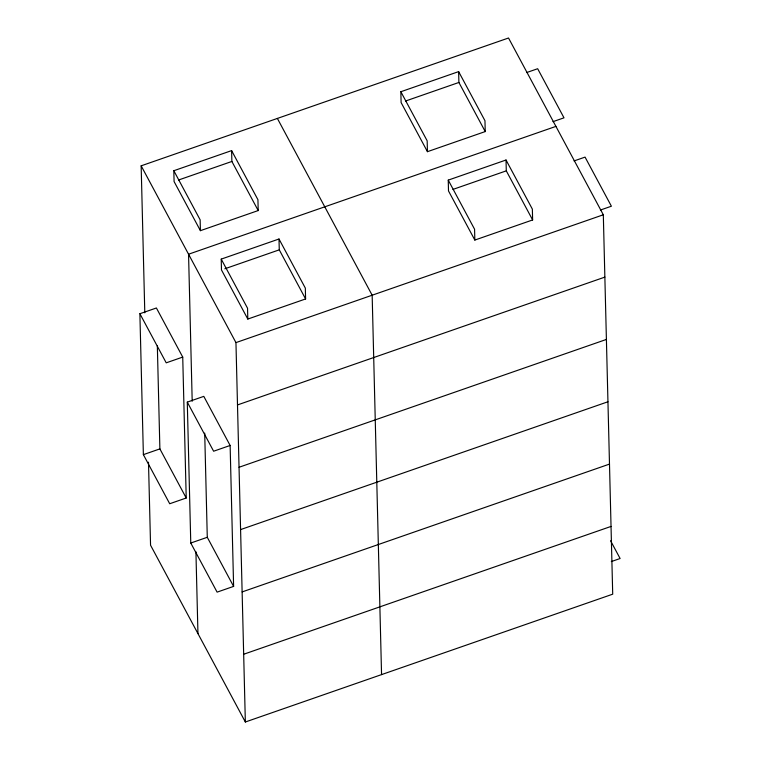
<?xml version="1.0" encoding="UTF-8"?>
<svg xmlns="http://www.w3.org/2000/svg" width="760" height="760" viewBox="0 0 760 760"><rect width="100%" height="100%" fill="white"/><g stroke="black" fill="none" stroke-linecap="round" stroke-linejoin="round"><path stroke-width="1.14" d="M144.799 312.844L141.16 165.822L508.525 38L603.317 214.785L612.712 594.178L245.347 722L150.556 545.214L148.494 462.184M173.821 170.725L231.61 150.613L257.934 199.718L258.201 210.558L200.412 230.669L174.088 181.564L173.821 170.725L200.146 219.83L200.412 230.669M400.843 91.732L458.631 71.62L484.965 120.726L485.231 131.566L427.443 151.677L401.109 102.572L400.843 91.732L427.177 140.838L427.443 151.677M178.534 180.016L231.876 161.452L231.61 150.613M405.555 101.023L458.897 82.46L458.631 71.62M526.651 72.552L537.662 68.723L563.996 117.828L552.986 121.657M555.921 126.388L188.556 254.22L192.195 401.233M221.217 259.113L278.996 239.001L305.33 288.106L305.596 298.955L247.808 319.058L221.483 269.952L221.217 259.113L247.541 308.218L247.808 319.058M448.238 180.12L506.027 160.008L532.351 209.114L532.627 219.953L474.838 240.065L448.505 190.959L448.238 180.12L474.572 229.225L474.838 240.065M224.817 268.793L279.272 249.84L278.996 239.001M452.95 189.411L506.293 170.848L506.027 160.008M574.047 160.939L585.058 157.111L611.392 206.216L600.381 210.045M139.887 313.728L156.398 307.981L182.732 357.086L186.219 498L169.708 503.747L143.374 454.641L139.887 313.728L166.221 362.834L182.732 357.086M245.347 722L235.951 342.608L603.317 214.785M187.283 402.116L203.794 396.368L230.128 445.474L233.614 586.397L217.103 592.135L190.769 543.029L187.283 402.116L213.617 451.221L230.128 445.474M237.49 404.938L604.865 277.115M143.374 454.641L159.885 448.894L157.339 345.876M239.039 467.267L606.404 339.435M190.769 543.029L207.28 537.292L204.706 433.077M240.578 529.596L607.952 401.764M242.126 591.926L609.491 464.094M243.666 654.255L611.031 526.423M611.306 561.573L620.112 558.514L610.584 540.75M458.897 82.46L485.231 131.566M506.293 170.848L532.627 219.953M277.372 118.427L372.162 295.212L381.558 674.605M231.876 161.452L258.201 210.558M279.272 249.84L305.596 298.955M141.16 165.822L235.951 342.608M159.885 448.894L186.219 498M207.28 537.292L233.614 586.397M195.918 551.75L197.951 633.612"/></g></svg>
